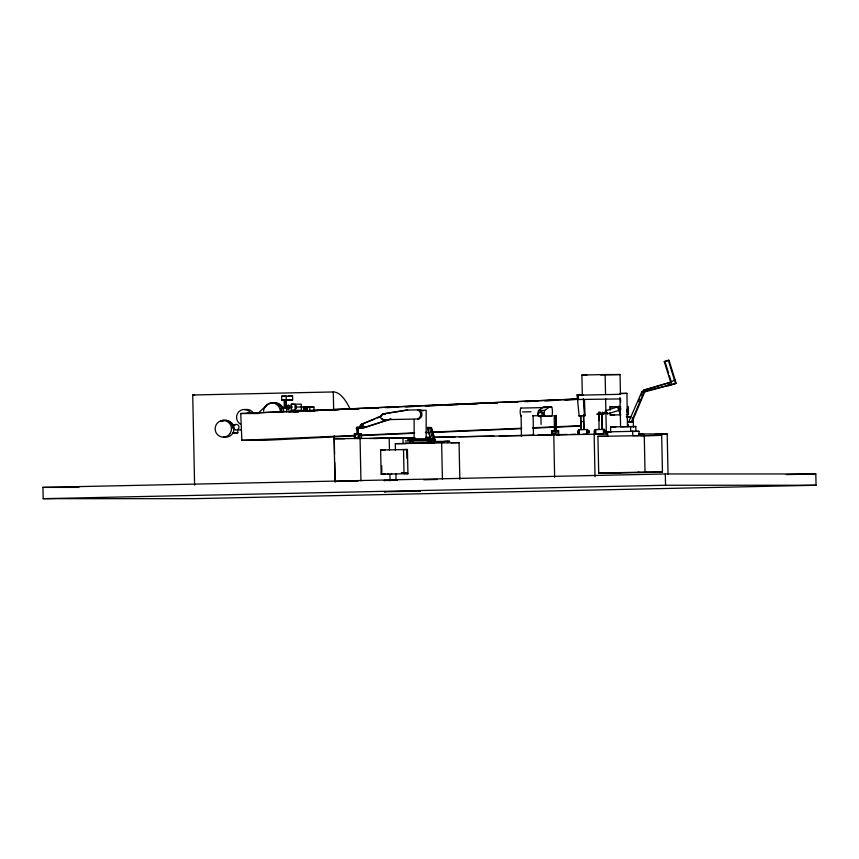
<?xml version="1.0" encoding="UTF-8"?>
<svg xmlns="http://www.w3.org/2000/svg" width="859" height="859" viewBox="0 0 859 859"><rect width="100%" height="100%" fill="white"/><g stroke="black" fill="none" stroke-linecap="round" stroke-linejoin="round"><path stroke-width="1.29" d="M287.862 407.145L288.978 407.134M587.502 432.41C586.826 435.169 586.654 428.158 587.459 430.842M578.536 399.499L620.069 398.93M594.879 432.753C593.988 435.631 594.031 427.514 594.868 430.928M595.706 430.338L595.727 432.925M604.156 432.474L603.92 430.23L604.21 431.551M619.564 407.37L619.06 406.404L619.371 409.711M638.366 401.636L639.386 399.22M640.9 395.591L641.92 393.175M643.96 389.997L641.77 391.972L628.552 422.177L629.207 422.177L628.176 422.188L631.29 422.113L643.992 391.919L643.96 389.997L670.815 382.083L675.077 379.775M628.552 422.177L632.009 422.113L644.722 391.919L676.194 383.382L669.021 360.329L668.291 360.329L664.275 361.628L671.459 384.682L672.178 384.682M578.998 430.778L579.191 433.376M267.385 405.04L266.215 405.706M619.983 394.313L578.365 395.194L578.461 399.8M602.331 412.105L601.558 414.306L607.088 412.749L607.388 413.888L606.003 410.581L619.06 406.404M265.345 406.844L265.893 406.092M642.425 391.972L644.679 389.997L671.545 382.083M538.174 414.661A2.953 0.591 88.8 0 1 538.518 410.559L543.264 407.22L551.682 407.08A4.81 0.956 88.8 0 1 552.423 411.644A4.81 0.956 88.8 0 1 551.865 416.196L538.604 416.325A2.953 0.591 88.8 0 1 538.249 415.241M538.507 410.548L544.681 410.409L549.427 407.08M577.645 433.451L577.731 430.939M577.033 394.893L583.078 394.764L577.033 394.893L579.159 416.057L584.754 415.745L584.41 399.682L584.603 415.853L583.358 398.716M578.859 415.874L581.232 415.466M620.413 414.349L617.449 407.155L619.446 406.404L620.821 408.508M607.002 412.749L601.601 414.306L596.801 414.231L601.483 414.124L606.357 411.654L601.483 414.124L598.583 414.221M358.428 428.19L358.858 427.599L357.204 428.555M363.132 427.825L391.028 418.945L364.13 427.825L363.132 427.825L360.726 424.657L382.223 415.488M374.889 419.042L360.726 424.657M377.273 418.022L380.838 416.508M356.249 428.373L357.408 427.943L356.356 428.705M626.78 416.926L630.753 416.84M359.663 427.202L357.247 428.351L359.545 427.202A1.342 1.321 -90 0 1 361.145 425.613A1.342 1.321 -90 0 1 361.875 427.761A1.342 1.321 -90 0 1 359.653 427.535L360.318 427.535A1.342 1.321 -90 0 0 362.756 427.353M664.275 361.628L669.021 360.329M676.194 383.382L641.77 391.972M606.819 412.739L601.568 414.306L606.819 412.739L606.282 411.654M428.34 427.75L429.36 427.449L432.915 439.926M427.739 428.287L431.443 428.287L434.557 439.991L430.853 439.991L427.739 428.287L431.443 428.287M607.388 413.888L619.629 410.205M357.527 428.276L358.858 427.599M357.408 428.308L358.976 427.932M382.846 413.941L406.393 410.087L418.72 409.85A4.81 4.714 -90 0 1 418.902 418.967L382.781 419.718A2.953 2.899 -90 0 1 382.846 413.941L406.35 410.301M626.243 416.583L629.25 416.84L630.871 418M598.927 414.36L599.045 429.511M282.718 408.089L286.53 407.928L286.691 411.933M354.982 435.824L264.98 440.323L241.862 440.323L240.745 413.512L578.257 398.952M577.71 399.006L246.984 413.308L258.441 413.308M297.966 411.375L288.592 411.783L298.868 411.783M306.008 411.031L318.066 410.516M326.098 410.162L339.498 409.582M346.188 409.303L358.246 408.777M366.288 408.433L378.336 407.907M385.036 407.617L398.426 407.048M405.126 406.758L418.526 406.178M425.216 405.888L437.274 405.362M445.316 405.018L458.706 404.439M465.406 404.149L477.464 403.633M485.496 403.29L497.554 402.764M505.586 402.42L517.644 401.894M524.344 401.604L537.734 401.035M544.434 400.745L556.492 400.219M564.524 399.875L577.924 399.295M253.394 413.362L258.473 413.147L253.201 413.147M298.9 411.397L293.531 411.622L298.696 411.622M306.942 411.042L317.669 410.581M327.054 410.173L339.122 409.657M347.165 409.313L359.234 408.787M367.276 408.444L378.003 407.982M387.388 407.574L398.114 407.112M406.157 406.758L418.226 406.243M426.268 405.899L436.995 405.427M446.379 405.029L458.448 404.503M466.491 404.159L478.56 403.633M486.602 403.29L497.329 402.828M506.713 402.42L517.44 401.958M526.825 401.55L537.551 401.089M545.594 400.745L557.663 400.219M565.705 399.875L577.774 399.36M241.862 440.323L355.701 435.406M361.059 435.18L414.629 432.861M425.345 432.399L428.029 432.292M432.045 432.109L521.778 428.244M532.494 427.782L553.915 426.859M556.6 426.74L580.705 425.699M361.682 435.534L413.974 433.28M426.043 432.753L428.716 432.646M432.743 432.464L521.23 428.652M533.299 428.126L581.564 426.043M626.941 393.368L619.962 393.519L626.941 393.368L627.457 426.665M632.761 426.59L628.273 426.676L628.219 424.432M522.487 411.944L531.002 411.783M429.35 441.021L430.842 440.248L430.853 440.989L428.19 441.043C428.029 439.829 433.57 439.54 433.408 440.914M428.19 441.043L430.853 440.989M284.361 400.058L284.501 407.08L284.361 400.058L284.909 400.047M285.875 407.059L285.993 400.026L285.875 407.059L284.769 407.08M554.484 430.778L554.173 415.638L556.149 415.616L556.46 430.756L558.629 430.713L558.726 435.341M600.806 414.328L601.923 414.306L602.234 429.446L601.644 414.306M581.865 421.651L582.574 421.64M632.009 422.113L632.782 422.091L631.215 422.113M410.699 441L410.967 440.248L409.84 440.27L409.861 441.011L411.096 440.989M411.815 440.978L411.515 440.248L412.631 440.216L412.653 440.957L411.525 440.989M430.606 440.227L431.723 440.195M432.27 440.195L433.398 440.173M582.316 395.011L581.908 375.05L605.133 374.545L620.048 374.545L620.456 394.506M600.688 374.964L620.048 374.545M194.596 485.142L192.727 394.99L333.281 391.951A208.189 41.554 88.8 0 1 350.01 408.798M281.666 396.214L286.122 396.117L286.208 399.993L292.651 399.993L292.575 396.117L281.666 396.214L281.741 400.09L292.651 399.993M288.109 396.214L292.575 396.117M281.741 400.09L286.208 399.993M291.233 404.224L301.262 404.138L301.391 410.291L291.362 410.377L291.233 404.224L293.746 404.224M289.075 406.371L288.517 408.884L288.388 406.103L291.974 406.307M296.001 407.059L313.578 406.683M303.506 410.516L303.442 407.198L313.911 407.059L314.007 411.482M313.911 407.059L303.442 407.198M288.678 406.371L288.71 407.81L292.006 407.746M305.503 407.37L306.824 407.338L306.846 408.272M304.934 408.293L307.425 408.272L307.447 409.614L304.966 409.646L304.934 408.293L305.525 408.293M291.362 410.377L295.099 410.291L294.97 404.138M543.264 407.22L551.682 407.08M520.855 408.079L545.014 407.563A4.016 0.805 88.8 0 1 545.218 407.574M610.083 410.291L610.008 406.769L620.735 406.64M532.655 415.81L539.012 415.681M601.923 414.306L598.734 414.371L599.142 420.685M554.173 415.638L556.149 415.616M538.604 416.325L551.865 416.196M610.137 412.642L610.18 414.983L620.896 414.854M232.574 424.904L235.119 424.84M356.914 433.881L356.775 427.213L358.139 427.181L358.278 433.859L358.139 427.181M232.735 432.915L237.825 432.807L237.771 430.134M610.663 431.809L610.556 426.966L630.592 426.536L635.832 426.536L635.939 431.379L630.689 431.379L630.592 426.536M633.169 426.59L635.832 426.536M354.466 438.541L354.37 433.924L361.456 433.806L361.553 438.423L356.635 438.487M578.612 434.332L578.515 429.704L587.696 429.532L586.59 429.532L586.686 434.149L587.792 434.149M595.341 429.575L604.521 429.403L603.415 429.403L603.512 434.02L595.437 434.203L595.341 429.575L596.447 429.575M551.639 435.459L551.542 430.831L558.629 430.713M607.71 436.168L607.624 431.873L632.707 431.325L638.978 431.325L639.064 435.62L632.793 435.62L632.707 431.325M635.016 431.411L638.978 431.325M358.343 480.943L334.978 481.448L334.097 438.734L390.179 438.165M369.263 438.519L413.866 437.789M373.622 438.509L389.202 438.176L389.449 450.191M414.983 437.65L391.006 438.154M425.667 437.424L429.661 437.338M433.666 437.252L607.42 433.956M425.871 437.532L428.544 437.467M433.881 437.349L455.227 436.887M459.232 436.802L493.925 436.05M499.262 435.932L533.965 435.18M537.959 435.094L551.306 434.804M583.229 434.224L586.686 434.149M638.645 433.709L642.596 433.623L642.618 434.74M655.277 434.214L667.207 433.956L668.034 473.996M598.712 473.062L597.918 436.34L661.688 435.341L662.439 472.063L614.647 473.062M644.465 435.706L661.688 435.341M434.16 441.526L449.783 441.279L444.597 441.343M434.504 441.966L443.92 441.623L434.504 441.741L436.855 441.773M438.036 441.966L443.92 441.837M395.473 450.481L395.301 443.641L459.06 442.643L459.823 479.365M451.115 442.814L459.06 442.643M380.634 450.019L407.424 449.525L407.928 473.696L381.138 474.189L380.634 450.019L384.961 450.009M407.928 473.696L401.325 472.922L407.241 472.879L407.263 473.706M646.14 472.063L598.669 473.062L616.086 473.062M42.95 487.386L665.317 473.964L815.814 473.964L816.05 485.249L193.683 498.671L43.186 498.671L42.95 487.386L78.91 487.386M397.449 480.213L384.048 480.503L385.294 480.503M423.863 479.762L437.113 479.472M786.307 474.597L815.814 473.964M43.186 498.671L665.553 485.249L816.05 485.249M559.316 434.633L567.262 434.471M409.84 440.27L412.631 440.216M435.685 441.59L431.39 427.524L427.385 427.449L430.584 438.852M429.285 441.021L428.169 440.302M570.752 434.407L575.723 434.332M285.993 400.026L285.435 400.036L285.585 407.059L286.133 407.048M284.501 407.08L285.059 407.08M554.753 415.638L555.537 415.616L555.87 430.756L556.46 430.756M627.628 426.665L620.585 426.805L619.983 397.502M408.53 437.907L402.978 437.918L403.086 443.255M581.908 375.05L586.88 375.05M643.992 391.919L644.722 391.919M287.905 406.736L287.915 407.563M288.914 406.715L288.935 407.542M610.008 406.769L612.231 406.769M617.449 407.155L618.233 407.155M282.149 407.928L286.53 407.928M307.425 408.272L306.255 408.272L306.287 409.614M304.966 409.646L307.447 409.614M418.72 409.85L417.463 409.85A4.81 4.714 -90 0 1 417.646 418.967L418.902 418.967M406.393 410.087L407.649 410.087M418.999 410.269L426.161 410.269L426.161 438.766M240.745 413.512L258.731 413.512M626.232 414.682L628.444 414.682L628.273 406.479M610.18 414.983L614.615 414.983M384.037 419.718L382.781 419.718L384.07 419.718M363.003 424.11L362.004 424.11L364.603 427.342L365.59 427.342M232.392 424.786L235.022 424.786M610.556 426.966L615.806 426.966M359.545 427.202L360.2 427.202A1.342 1.321 -90 0 1 361.918 425.645M578.515 429.704L579.621 429.704M551.542 430.831L553.185 430.831M607.624 431.873L611.383 431.873M232.553 432.807L237.825 432.807M642.596 433.623L639.547 433.623L639.568 434.74L643.863 434.718L643.885 435.76L640.535 435.76L640.513 434.718M361.456 433.806L359.803 433.806L359.9 438.423M354.37 433.924L356.013 433.924M639.3 433.956L667.207 433.956M597.918 436.34L607.292 436.34M334.097 438.734L344.695 438.734M408.755 438.766L431.54 438.766M407.617 439.765L434.761 439.926M405.233 440.957L434.933 440.957M405.233 443.072L434.514 443.072M395.301 443.641L406.017 443.641M403.172 449.536L407.424 449.525M662.439 472.063L645.023 472.063L644.261 435.341M638.001 472.214L639.075 472.214M654.3 472.214L655.374 472.214M603.147 472.965L604.221 472.965M619.081 472.965L620.52 472.965M381.138 474.189L385.455 474.179L385.444 473.599M396.053 480.364L395.924 473.803M419.138 491.037L420.395 491.037L384.274 491.788L385.53 491.788M384.08 413.92L384.102 413.941A2.953 2.899 -90 0 0 382.931 414.489M583.454 415.455L584.754 415.745M599.807 411.891L601.483 414.124L598.358 412.105M632.374 418L633.298 419.697L633.459 427.567M618.673 406.404L620.735 409.56M289 405.631C287.969 403.172 286.842 407.757 287.658 408.669L288.71 409.818L288.227 405.684L288.399 409.024L288.538 407.252L281.87 407.391A8.665 8.654 -86.3 0 0 271.562 403.3M668.291 360.329L675.475 383.382M665.006 361.628L668.592 373.16M669.386 375.716L671.384 382.126M431.239 428.34L434.557 439.991M280.678 412.009L280.775 408.573L281.645 412.202M668.828 382.889L668.882 385.755L668.162 385.755L668.098 382.889M665.317 473.964L665.553 485.249M620.542 398.501L620.627 402.495M605.133 374.545L605.541 394.506M605.627 398.501L606.368 434.439M594.138 433.956L595.019 476.67M583.68 414.467L583.991 429.607L583.422 415.724M580.791 415.788L581.081 429.672L580.512 415.788M556.976 430.713L557.072 435.341M553.765 434.643L554.646 477.357M540.934 416.411L541.095 424.4M447.807 441.279L447.84 442.793M441.644 442.643L442.406 479.365M436.855 441.988L435.094 441.988M433.119 440.173L433.14 440.914M430.423 440.259L430.445 441M428.577 440.291L428.598 441.032M412.363 440.216L412.384 440.957L410.13 441.011L410.119 440.27M406.758 449.536L406.951 458.609M404.922 472.922L404.943 473.76M403.515 449.525L404.02 473.696M391.607 473.47L391.618 474.05M389.943 474.211L390.083 480.89M388.021 473.47L388.032 474.05M387.796 473.556L387.806 474.125M384.209 473.556L384.22 474.125M383.651 473.599L383.662 474.179M381.686 465.675L381.826 472.278M381.858 473.599L381.868 474.179M360.061 438.176L360.941 480.89M333.281 391.951L333.668 410.516M334.194 435.706L334.57 454.271M334.742 462.228L335.15 482.114M309.755 407.059L309.852 411.482M306.416 408.272L306.405 407.338L305.085 407.37L305.095 408.293M291.577 406.307L291.609 407.746M533.117 415.552L533.439 435.051M521.091 415.939L521.434 436.576M430.821 440.957L430.821 443.072M427.803 440.957L427.803 443.072M414.124 419.342L414.124 438.766M412.954 440.957L412.954 443.072M409.818 440.957L409.818 443.072M419.02 410.559A4.016 3.941 -90 0 1 422.929 411.042M382.878 419.138A2.953 2.899 -90 0 1 382.416 418.655M384.607 414.478A5.036 4.929 -90 0 1 385.251 414.446M355.572 435.126A1.825 1.793 -90 0 1 358.675 435.051A1.825 1.793 -90 0 1 357.183 437.832M355.905 437.328A1.825 1.793 -90 0 1 355.615 436.952M521.574 415.284A4.016 0.805 88.8 0 1 520.243 412.556A4.016 0.805 88.8 0 1 521.263 408.379M544.756 416.196A2.953 0.591 88.8 0 1 544.252 413.233A2.953 0.591 88.8 0 1 544.681 410.419M545.519 407.22A4.81 0.956 88.8 0 1 545.701 407.628M539.312 412.921A2.18 2.126 67.9 0 1 542.029 411.976A2.18 2.126 67.9 0 1 543.232 414.661A2.18 2.126 67.9 0 1 540.719 416.067M553.132 431.637A1.471 1.45 -90 0 1 555.268 431.68A1.471 1.45 -90 0 1 555.032 433.849A1.471 1.45 -90 0 1 552.938 433.419M552.788 433.065A1.471 1.45 -90 0 1 552.777 432.302M192.727 394.99A208.189 41.554 88.8 0 1 194.714 395.226M226.057 420.459A8.354 8.182 -90 0 1 233.938 430.091A8.354 8.182 -90 0 1 223.555 436.812M221.944 421.468A8.354 8.182 -90 0 1 223.931 420.685M220.376 421.232A8.407 8.236 -90 0 1 232.875 428.244A14.292 14.002 -90 0 0 234.808 429.113M241.025 429.833A14.292 14.002 -90 0 1 238.931 429.919M244.761 409.711A7.86 7.71 -90 0 1 253.459 413.297M240.488 424.142A7.86 7.71 -90 0 1 238.781 411.783A7.86 7.71 -90 0 1 250.914 413.297M273.43 403.118A8.547 8.375 -90 0 1 283.728 411.708M263.541 411.182A8.547 8.375 -90 0 1 272.174 402.903A8.547 8.375 -90 0 1 280.292 411.708M271.712 403.118A8.547 8.375 -90 0 1 282.01 411.708M258.441 413.029A50.584 30.795 -56.9 0 1 265.839 406.393M268.921 404.149A50.584 30.795 -56.9 0 1 270.478 403.118M588.598 431.207C588.963 436.63 589.564 427.642 588.598 431.207M295.636 406.586C296.087 412.964 296.72 402.399 295.636 406.586M605.391 431.175C605.702 435.717 606.175 428.244 605.391 431.175M626.995 410.377C627.908 419.847 628.305 403.601 626.995 410.377M360.426 426.783L361.252 427.063L360.426 426.783M605.541 412.148L601.525 414.135L605.616 412.148M360.061 427.202L358.267 428.265L360.061 427.202M537.874 413.952A2.18 2.126 67.9 0 0 540.579 416.551A2.18 2.126 67.9 0 0 541.406 412.9A2.18 2.126 67.9 0 0 537.874 413.952M357.935 437.274A1.825 1.793 -90 0 0 357.065 434.224A1.825 1.793 -90 0 0 354.917 436.512A1.825 1.793 -90 0 0 357.935 437.274M554.807 433.677A1.471 1.45 -90 0 0 554.109 431.218A1.471 1.45 -90 0 0 552.38 433.065A1.471 1.45 -90 0 0 554.807 433.677M230.298 433.151A8.354 8.182 -90 0 0 223.501 420.459A8.354 8.182 -90 0 0 216.124 432.807A8.354 8.182 -90 0 0 230.298 433.151M238.233 429.178A2.856 2.802 -90 0 0 236.88 424.432A2.856 2.802 -90 0 0 233.53 427.997A2.856 2.802 -90 0 0 238.233 429.178"/></g></svg>
